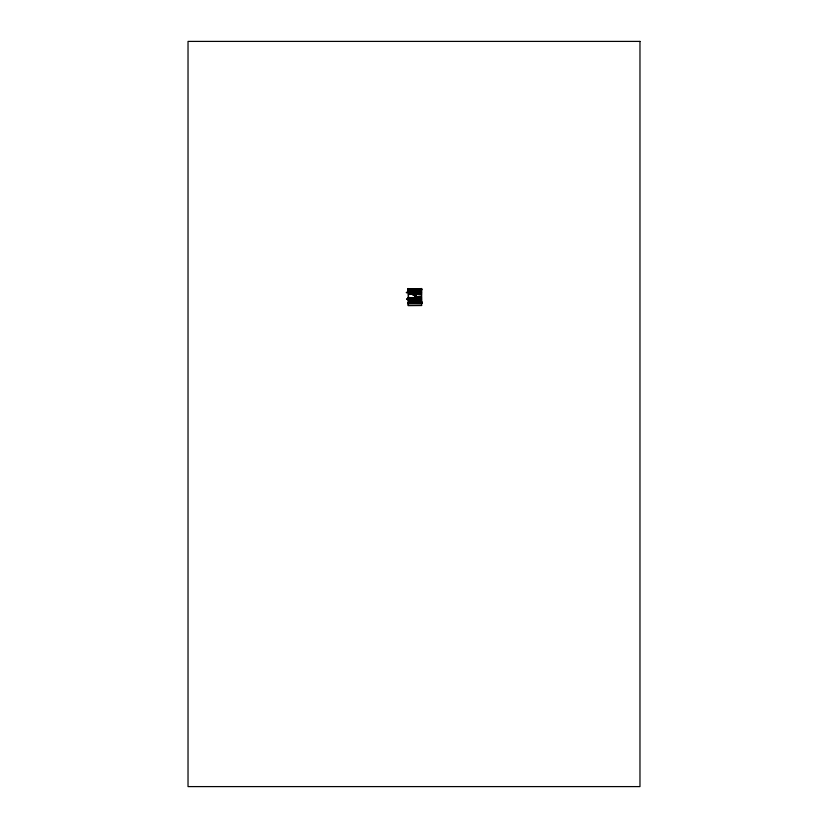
<?xml version="1.0" encoding="UTF-8"?>
<svg xmlns="http://www.w3.org/2000/svg" width="828" height="828" viewBox="0 0 828 828"><rect width="100%" height="100%" fill="white"/><g stroke="black" fill="none" stroke-linecap="round" stroke-linejoin="round"><path stroke-width="1.24" d="M408.98 300.181L414.9 302.189L420.707 301.547L414.89 302.686L409.001 300.067L414.88 302.313L415.056 300.626L414.497 301.402M415.128 300.699L414.911 301.268L414.559 300.719M421.618 290.069L421.618 289.003L408.173 288.848M414.921 301.247L415.19 300.792L414.89 302.22C415.449 299.777 414.041 301.464 415.107 301.144M407.894 288.962L421.618 288.568M411.599 300.823L418.005 301.671M414.89 302.686L420.707 301.547M415.252 300.823L415.128 301.485M421.607 303.079L408.235 302.634L408.235 305.646L421.607 305.542L421.618 288.496M415.511 298.401L414.983 299.27L415.635 299.684L415.749 298.649M415.449 299.488L415.097 300.088L415.728 298.629L415.18 300.109L415.594 299.436M408.266 302.613L408.235 305.253L421.607 305.263M415.035 299.933L415.263 299.229M407.894 288.931L407.976 290.566L407.914 288.744M415.635 299.684L415.449 298.473M415.873 299.394L415.687 298.183L415.107 299.074L415.728 299.457M414.828 301.257L414.9 302.21M420.955 296.952L419.941 296.445L417.788 297.066L420.055 296.082L421.069 296.59L418.699 297.935L413.017 294.934L419.258 297.48L413.627 294.675M418.699 297.935L421.069 296.59M415.625 299.363L415.325 300.046L415.387 298.908L418.616 296.279L415.573 298.732L415.097 300.088M415.138 300.098L415.408 298.66M415.221 299.871L415.387 298.773M415.894 299.022L415.314 299.943L415.573 299.001M414.983 301.164L414.973 301.019M415.294 299.912L415.335 299.094M421.079 297.656L419.682 297.542L420.241 298.246L420.583 297.107L421.079 297.656C417.095 300.243 422.228 295.192 419.289 298.215M408.276 289.686L421.618 289.831M415.428 299.177L415.387 294.25L415.718 298.856M414.983 299.27L415.615 299.053M416.111 298.359L415.625 298.256M421.928 303.565L422.104 301.941M418.668 297.79L419.258 297.48M421.659 303.296L408.235 303.462L421.825 303.555M418.337 297.117L418.647 297.066M418.275 297.521L418.45 297.645M413.017 294.934L418.699 297.718L417.788 297.066M420.179 298.059C418.595 297.594 419.703 299.177 419.682 297.542L420.179 298.059L419.392 298.111M421.938 303.276L421.938 302.241M406.279 292.377L420.872 289.665L406.424 292.822M414.88 302.313L420.696 301.661M408.245 289.003L421.618 289.003M408.245 289.386L421.618 289.386M408.245 289.552L421.618 289.552M408.245 290.079L408.245 288.496M408.359 291.011L421.566 291.011M408.494 291.135L421.442 291.135M408.359 292.232L421.566 292.232M408.359 292.946L421.566 292.946M408.504 293.091L421.421 293.091M408.494 293.93L421.442 293.93M408.359 294.064L421.566 294.064M408.359 297.914L421.566 297.914M408.494 298.039L421.442 298.039M408.307 298.411L407.676 297.697L408.256 298.297M408.504 298.877L421.421 298.877M408.359 299.032L421.566 299.032M408.359 299.85L421.566 299.85M408.494 299.974L421.442 299.974M408.494 300.833L421.442 300.833M408.359 300.968L421.566 300.968M421.607 302.903L408.266 303.079L408.359 289.179M421.607 302.634L408.266 303.079M421.587 302.789L408.266 302.789M409.001 300.067L414.911 302.572M421.442 289.314L421.442 302.769M415.459 293.992L415.325 298.784M408.494 289.314L408.494 302.769M412.437 301.185L417.302 301.847L412.437 301.185M406.569 299.053L407.531 299.591L406.569 299.053M415.521 299.488L415.252 300.109L415.563 299.467M639.972 41.4L188.028 41.4L188.028 786.6L639.972 786.6L639.972 41.4"/></g></svg>
